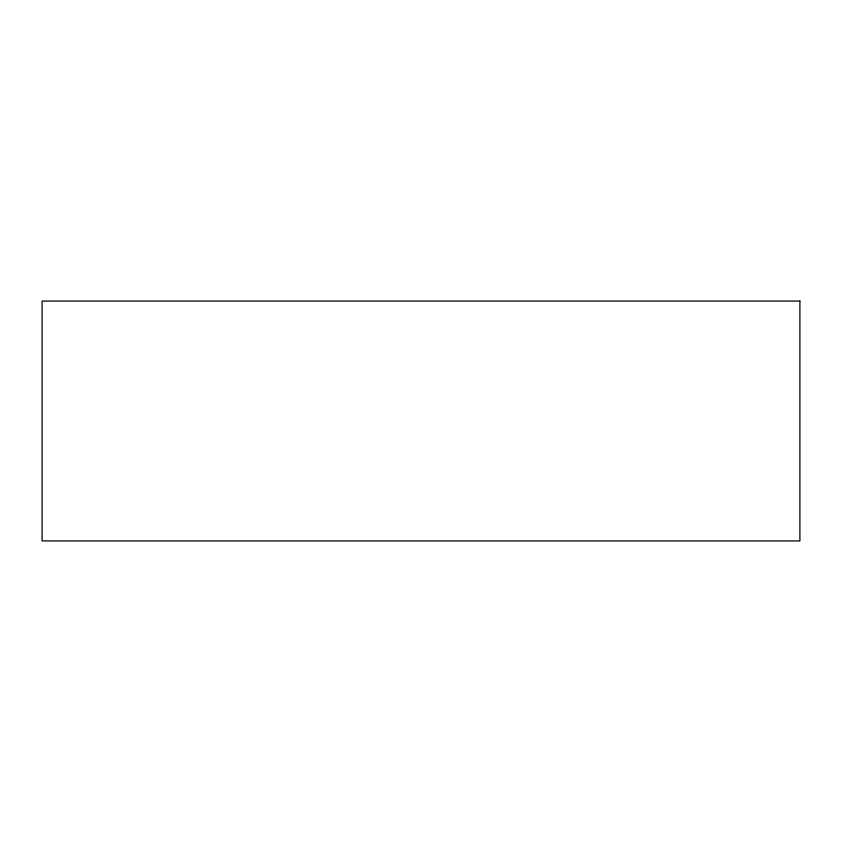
<?xml version="1.0" encoding="UTF-8"?>
<svg xmlns="http://www.w3.org/2000/svg" width="842" height="842" viewBox="0 0 842 842"><rect width="100%" height="100%" fill="white"/><g stroke="black" fill="none" stroke-linecap="round" stroke-linejoin="round"><path stroke-width="1.26" d="M799.9 301.078L42.1 301.078L42.1 540.922L799.9 540.922L799.9 301.078"/></g></svg>
